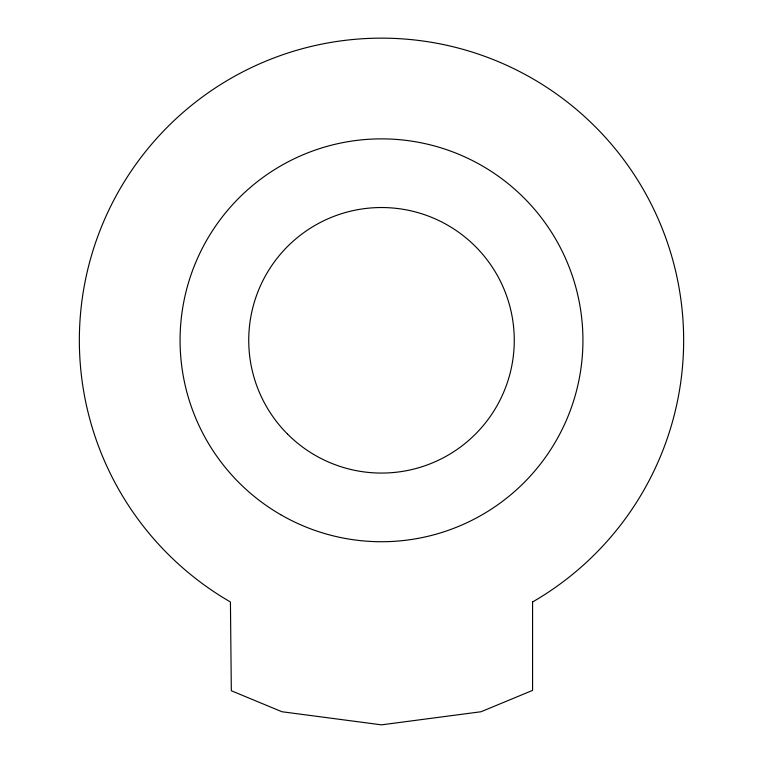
<?xml version="1.0" encoding="UTF-8"?>
<svg xmlns="http://www.w3.org/2000/svg" width="763" height="763" viewBox="0 0 763 763"><rect width="100%" height="100%" fill="white"/><g stroke="black" fill="none" stroke-linecap="round" stroke-linejoin="round"><path stroke-width="1.14" d="M532.574 601.473L532.574 690.401L481.033 711.745L381.5 724.85L281.967 711.745L231.323 690.763L230.426 601.969A302.148 302.148 0 0 1 150.044 146.076A302.148 302.148 0 0 1 612.956 146.076A302.148 302.148 0 0 1 532.574 601.969M280.784 514.739A201.432 201.432 0 0 0 582.932 340.298A201.432 201.432 0 0 0 280.784 165.857A201.432 201.432 0 0 0 280.784 514.739M287.622 434.176A132.762 132.762 0 0 0 509.741 374.662A132.762 132.762 0 0 0 347.136 212.057A132.762 132.762 0 0 0 287.622 434.176"/></g></svg>
